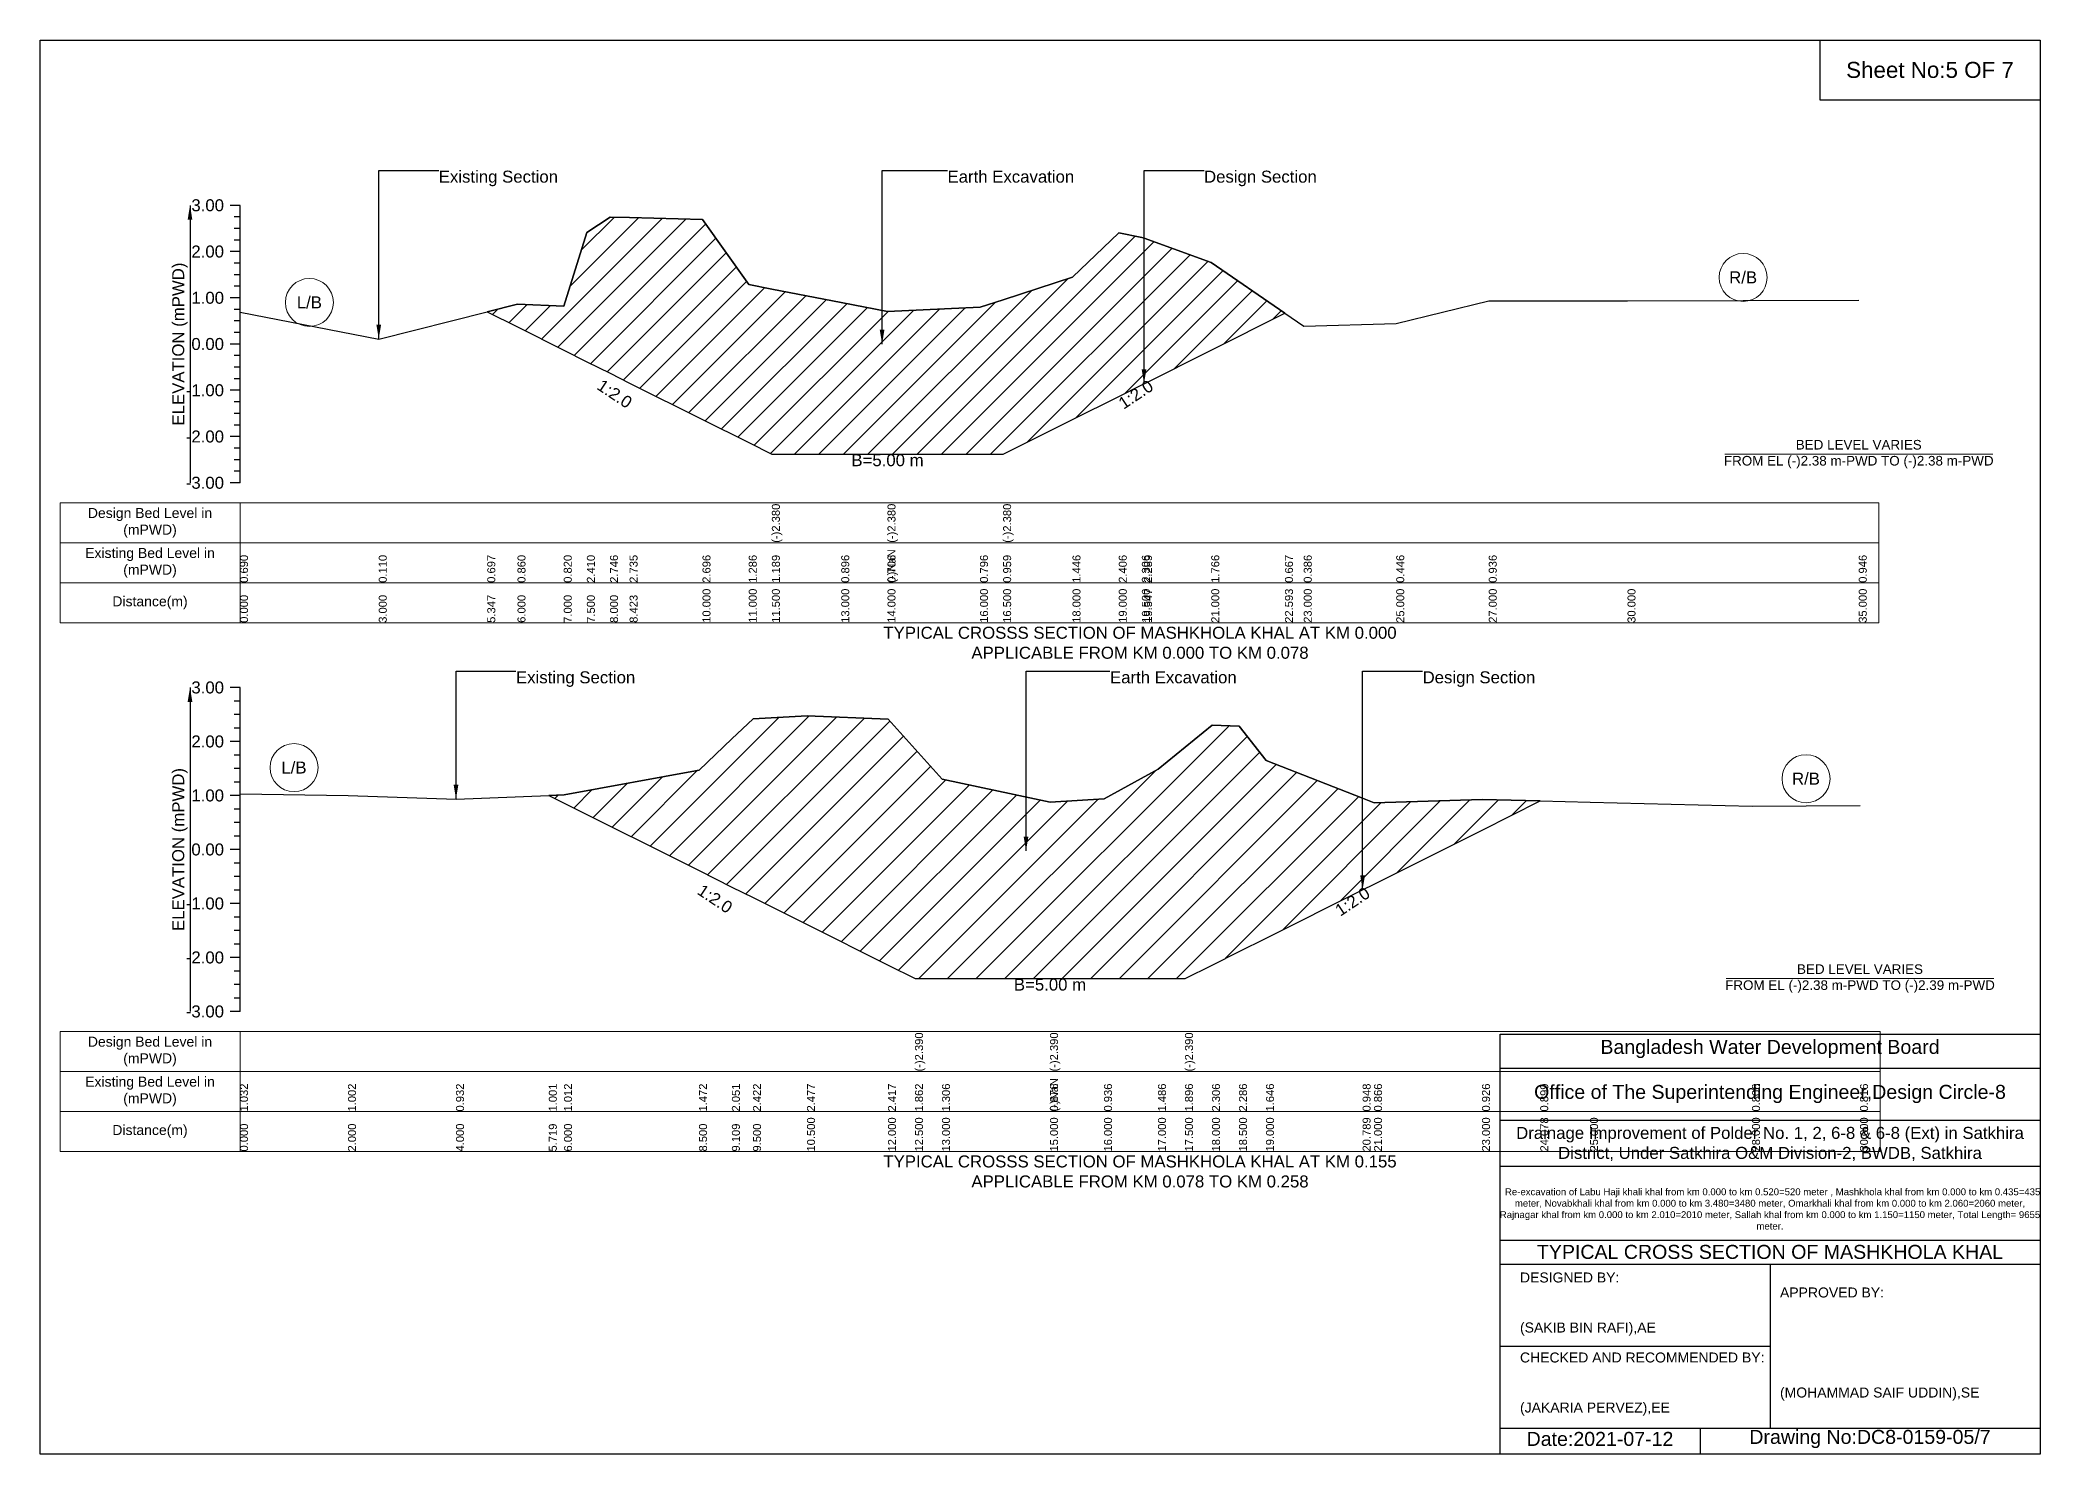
# Model space of a CAD drawing. Header units: inches. Extents: x 91000 to 648000, y -5656 to 141.
# Drawn here: x 220000 to 228000, y -5656 to 0 of the extents above; entities that cross this region are included whole.
import ezdxf

# ---------------------------------------------------------------- set-up
doc = ezdxf.new("R2010")
doc.units = ezdxf.units.IN
doc.header["$LTSCALE"] = 7
doc.header["$MEASUREMENT"] = 0
for name, color, linetype, lineweight in [('Cross section Data Border', 7, 'Continuous', 9), ('Cross Section Labels', 7, 'Continuous', 9), ('Existing_Bed_Level for Xsection', 7, 'Continuous', 25)]:
    doc.layers.add(name, color=color, linetype=linetype, lineweight=lineweight)
doc.styles.get("Standard").update_dxf_attribs({"font": 'arial.ttf'})
doc.dimstyles.get("Standard").update_dxf_attribs({"dimtxt": 0.18, "dimasz": 0.18, "dimexe": 0.18, "dimexo": 0.0625, "dimgap": 0.09, "dimtad": 0, "dimtih": 1, "dimtoh": 1, "dimdec": 4, "dimzin": 0, "dimdsep": 46, "dimtxsty": 'Standard', "dimcen": 0.09, "dimadec": 0, "dimazin": 0, "dimtfac": 1, "dimtdec": 4, "dimtofl": 0, "dimtmove": 0, "dimatfit": 3, "dimfxl": 0, "dimtolj": 1, "dimtzin": 0, "dimarcsym": 0})

msp = doc.modelspace()

# ---------------------------------------------------------------- hatches: boundary and pattern name
at = {"layer": 'Existing_Bed_Level for Xsection'}
h = msp.add_hatch(dxfattribs=at)
h.set_pattern_fill('ANSI31', color=256, scale=555, style=0)
h.paths.add_polyline_path([(221789.1, -1087.5), (221910, -1147.9), (222095, -1240.4), (222187.5, -1286.7), (222280, -1332.9), (222358.3, -1372.1), (222650, -1517.9), (222835, -1610.4), (222927.5, -1656.7), (223205, -1656.7), (223390, -1656.7), (223760, -1656.7), (223852.5, -1656.7), (224130, -1517.9), (224315, -1425.4), (224407.5, -1379.2), (224416.1, -1374.8), (224685, -1240.4), (224979.8, -1093), (224685, -889.6), (224416.1, -792.8), (224407.5, -789.7), (224315, -771.2), (224130, -948.8), (223852.5, -1039), (223760, -1069.1), (223390, -1085.7), (223205, -1050.6), (222927.5, -996.5), (222835, -978.4), (222650, -717.6), (222358.3, -710.3), (222280, -708.3), (222187.5, -770.5), (222095, -1064.7), (221910, -1057.2)])
h = msp.add_hatch(dxfattribs=at)
h.set_pattern_fill('ANSI31', color=256, scale=648, style=0)
h.paths.add_polyline_path([(222035.2, -3021.9), (222096, -3052.3), (222636, -3322.3), (222767.6, -3388.1), (222852, -3430.3), (223068, -3538.3), (223392, -3700.3), (223500, -3754.3), (223608, -3754.3), (224040, -3754.3), (224256, -3754.3), (224472, -3754.3), (224580, -3754.3), (224688, -3700.3), (224796, -3646.3), (224904, -3592.3), (225290.4, -3399.1), (225336, -3376.3), (225768, -3160.3), (226000.9, -3043.9), (225768, -3038.1), (225336, -3051), (225290.4, -3033.3), (224904, -2882.6), (224796, -2744.3), (224688, -2740), (224580, -2828.6), (224472, -2917.1), (224256, -3035.9), (224040, -3048.9), (223608, -2956), (223500, -2836), (223392, -2716), (223068, -2703.1), (222852, -2714.9), (222767.6, -2795.1), (222636, -2920.1), (222096, -3019.5)])

# ---------------------------------------------------------------- linework, layer by layer
for points in [[(220000, 0), (228000, 0), (228000, -5656), (220000, -5656)], [(227120, 0), (228000, 0), (228000, -240), (227120, -240)]]:
    msp.add_lwpolyline(points, close=True)
for points in [[(225840, -5656), (225840, -3976), (228000, -3976)], [(225840, -4112), (228000, -4112)], [(225840, -4320), (228000, -4320)], [(225840, -4504), (228000, -4504)], [(225840, -4800), (228000, -4800)], [(225840, -4896), (228000, -4896)], [(226920, -4896), (226920, -5552)], [(225840, -5224), (226920, -5224)], [(225840, -5552), (228000, -5552)], [(226640, -5552), (226640, -5656)]]:
    msp.add_lwpolyline(points)
at = {"layer": 'Cross section Data Border'}
for points in [[(220080, -1851.3), (227355, -1851.3), (227355, -2331.3), (220080, -2331.3)], [(220080, -3966.1), (227360, -3966.1), (227360, -4446.1), (220080, -4446.1)]]:
    msp.add_lwpolyline(points, close=True, dxfattribs=at)
for points in [[(220800, -1851.3), (220800, -2331.3)], [(220080, -2011.3), (227355, -2011.3)], [(220080, -2171.3), (227355, -2171.3)], [(220800, -3966.1), (220800, -4446.1)], [(220080, -4126.1), (227360, -4126.1)], [(220080, -4286.1), (227360, -4286.1)]]:
    msp.add_lwpolyline(points, dxfattribs=at)
at = {"layer": 'Cross Section Labels'}
for points in [[(226739.2, -1656.7), (227810.8, -1656.7)], [(226744.2, -3754.3), (227815.8, -3754.3)]]:
    msp.add_lwpolyline(points, dxfattribs=at)
for centre in [(226812.5, -949.8), (221077.5, -1049.8), (221016, -2910.4), (227064, -2954.9)]:
    msp.add_circle(centre, 96, dxfattribs=at)
at = {"layer": 'Existing_Bed_Level for Xsection'}
for points in [[(220800, -661.4), (220760, -661.4)], [(220800, -707.6), (220776, -707.6)], [(220800, -1771.3), (220800, -1586.3), (220800, -1401.3), (220800, -1216.3), (220800, -1031.3), (220800, -846.4), (220800, -661.4)], [(220800, -1088.7), (221355, -1196), (221789.1, -1087.5), (221910, -1057.2), (222095, -1064.7), (222187.5, -770.5), (222280, -708.3), (222358.3, -710.3), (222650, -717.6), (222835, -978.4), (222927.5, -996.5), (222927.5, -996.5), (223205, -1050.6), (223390, -1085.7), (223390, -1085.7), (223760, -1069.1), (223852.5, -1039), (223852.5, -1039), (224130, -948.8), (224315, -771.2), (224407.5, -789.7), (224416.1, -792.8), (224685, -889.6), (224979.8, -1093), (225055, -1144.9), (225425, -1133.8), (225795, -1043.2), (226350, -1043.2), (227275, -1041.3)], [(220800, -753.8), (220776, -753.8)], [(220800, -846.4), (220760, -846.4)], [(220800, -800.1), (220776, -800.1)], [(220800, -892.6), (220776, -892.6)], [(220800, -938.9), (220776, -938.9)], [(220800, -1031.3), (220760, -1031.3)], [(220800, -985.1), (220776, -985.1)], [(220800, -1077.6), (220776, -1077.6)], [(220800, -1123.8), (220776, -1123.8)], [(220800, -1170.1), (220776, -1170.1)], [(220800, -1216.3), (220760, -1216.3)], [(220800, -1262.6), (220776, -1262.6)], [(220800, -1308.8), (220776, -1308.8)], [(220800, -1355.1), (220776, -1355.1)], [(220800, -1401.3), (220760, -1401.3)], [(220800, -1447.6), (220776, -1447.6)], [(220800, -1493.8), (220776, -1493.8)], [(220800, -1586.3), (220760, -1586.3)], [(220800, -1540.1), (220776, -1540.1)], [(220800, -1632.6), (220776, -1632.6)], [(220800, -1678.8), (220776, -1678.8)], [(220800, -1725.1), (220776, -1725.1)], [(220800, -1771.3), (220760, -1771.3)], [(220800, -2590.1), (220760, -2590.1)], [(220800, -3886.1), (220800, -3670.1), (220800, -3454.1), (220800, -3238.1), (220800, -3022.1), (220800, -2806.1), (220800, -2590.1)], [(220800, -2644.1), (220776, -2644.1)], [(220800, -2698.1), (220776, -2698.1)], [(220800, -3015.2), (221232, -3021.7), (221664, -3036.8), (222035.2, -3021.9), (222096, -3019.5), (222636, -2920.1), (222767.6, -2795.1), (222852, -2714.9), (223068, -2703.1), (223392, -2716), (223500, -2836), (223500, -2836), (223608, -2956), (224040, -3048.9), (224040, -3048.9), (224256, -3035.9), (224472, -2917.1), (224580, -2828.6), (224580, -2828.6), (224688, -2740), (224796, -2744.3), (224904, -2882.6), (225290.4, -3033.3), (225336, -3051), (225768, -3038.1), (226000.9, -3043.9), (226200, -3048.9), (226848, -3064), (227280, -3061.8)], [(220800, -2752.1), (220776, -2752.1)], [(220800, -2806.1), (220760, -2806.1)], [(220800, -2860.1), (220776, -2860.1)], [(220800, -2914.1), (220776, -2914.1)], [(220800, -3022.1), (220760, -3022.1)], [(220800, -2968.1), (220776, -2968.1)], [(220800, -3076.1), (220776, -3076.1)], [(220800, -3130.1), (220776, -3130.1)], [(220800, -3184.1), (220776, -3184.1)], [(220800, -3238.1), (220760, -3238.1)], [(220800, -3292.1), (220776, -3292.1)], [(220800, -3346.1), (220776, -3346.1)], [(220800, -3400.1), (220776, -3400.1)], [(220800, -3454.1), (220760, -3454.1)], [(220800, -3508.1), (220776, -3508.1)], [(220800, -3562.1), (220776, -3562.1)], [(220800, -3670.1), (220760, -3670.1)], [(220800, -3616.1), (220776, -3616.1)], [(220800, -3724.1), (220776, -3724.1)], [(220800, -3778.1), (220776, -3778.1)], [(220800, -3832.1), (220776, -3832.1)], [(220800, -3886.1), (220760, -3886.1)]]:
    msp.add_lwpolyline(points, dxfattribs=at)
for points in [[(221789.1, -1087.5), (221789.1, -1087.5), (221910, -1147.9), (222095, -1240.4), (222187.5, -1286.7), (222280, -1332.9), (222358.3, -1372.1), (222650, -1517.9), (222835, -1610.4), (222927.5, -1656.7), (222927.5, -1656.7), (223205, -1656.7), (223390, -1656.7), (223390, -1656.7), (223760, -1656.7), (223852.5, -1656.7), (223852.5, -1656.7), (224130, -1517.9), (224315, -1425.4), (224407.5, -1379.2), (224416.1, -1374.8), (224685, -1240.4), (224979.8, -1093), (224685, -889.6), (224416.1, -792.8), (224407.5, -789.7), (224315, -771.2), (224130, -948.8), (223852.5, -1039), (223852.5, -1039), (223760, -1069.1), (223390, -1085.7), (223390, -1085.7), (223205, -1050.6), (222927.5, -996.5), (222927.5, -996.5), (222835, -978.4), (222650, -717.6), (222358.3, -710.3), (222280, -708.3), (222187.5, -770.5), (222095, -1064.7), (221910, -1057.2), (221789.1, -1087.5)], [(222035.2, -3021.9), (222035.2, -3021.9), (222096, -3052.3), (222636, -3322.3), (222767.6, -3388.1), (222852, -3430.3), (223068, -3538.3), (223392, -3700.3), (223500, -3754.3), (223500, -3754.3), (223608, -3754.3), (224040, -3754.3), (224040, -3754.3), (224256, -3754.3), (224472, -3754.3), (224580, -3754.3), (224580, -3754.3), (224688, -3700.3), (224796, -3646.3), (224904, -3592.3), (225290.4, -3399.1), (225336, -3376.3), (225768, -3160.3), (226000.9, -3043.9), (226000.9, -3043.9), (226000.9, -3043.9), (225768, -3038.1), (225336, -3051), (225290.4, -3033.3), (224904, -2882.6), (224796, -2744.3), (224688, -2740), (224580, -2828.6), (224580, -2828.6), (224472, -2917.1), (224256, -3035.9), (224040, -3048.9), (224040, -3048.9), (223608, -2956), (223500, -2836), (223500, -2836), (223392, -2716), (223068, -2703.1), (222852, -2714.9), (222767.6, -2795.1), (222636, -2920.1), (222096, -3019.5), (222035.2, -3021.9)]]:
    msp.add_lwpolyline(points, close=True, dxfattribs=at)

# ---------------------------------------------------------------- texts
at = {"attachment_point": 5}
for s, insert, char_height in [('Sheet No:5 OF 7', (227560, -120), 64), ('Bangladesh Water Development Board', (226920, -4036), 56), ('Office of The Superintending Engineer,Design Circle-8', (226920, -4216), 56)]:
    msp.add_mtext(s, dxfattribs=dict(at, insert=insert, char_height=char_height))
for s, insert, char_height, width, attachment_point in [('Drainage Improvement of Polder No. 1, 2, 6-8 & 6-8 (Ext) in Satkhira District, Under Satkhira O&M Division-2, BWDB, Satkhira', (226920, -4416), 48, 2240, 5), ('  Re-excavation of Labu Haji khali khal from km 0.000 to km 0.520=520 meter , Mashkhola khal from km 0.000 to km 0.435=435 meter, Novabkhali khal from km 0.000 to km 3.480=3480 meter, Omarkhali khal from km 0.000 to km 2.060=2060 meter, Rajnagar khal from km 0.000 to km 2.010=2010 meter, Sallah khal from km 0.000 to km 1.150=1150 meter, Total Length= 9655 meter. ', (226920, -4676), 27.4148, 2160, 5), ('TYPICAL CROSS SECTION OF MASHKHOLA KHAL', (226920, -4848), 56, 2240, 5), ('DESIGNED BY:\\P\\P\\P(SAKIB BIN RAFI),AE', (225920, -5056), 40, 1120, 4), ('APPROVED BY:\\P\\P\\P\\P\\P\\P(MOHAMMAD SAIF UDDIN),SE', (226960, -5216), 40, 1120, 4), ('CHECKED AND RECOMMENDED BY:\\P\\P\\P(JAKARIA PERVEZ),EE', (225920, -5376), 40, 1120, 4), ('Date:2021-07-12', (226240, -5596), 56, 1120, 5), ('Drawing No:DC8-0159-05/7', (227320, -5596), 56, 1760, 5)]:
    msp.add_mtext(s, dxfattribs=dict(insert=insert, char_height=char_height, width=width, attachment_point=attachment_point))
at = {"layer": 'Cross section Data Border', "char_height": 40, "width": 640, "attachment_point": 5}
for s, insert in [('Design Bed Level in (mPWD)', (220440, -1931.3)), ('Existing Bed Level in (mPWD)', (220440, -2091.3)), ('Distance(m)', (220440, -2251.3)), ('Design Bed Level in (mPWD)', (220440, -4046.1)), ('Existing Bed Level in (mPWD)', (220440, -4206.1)), ('Distance(m)', (220440, -4366.1))]:
    msp.add_mtext(s, dxfattribs=dict(at, insert=insert))
at = {"layer": 'Cross Section Labels'}
for s, insert, char_height, attachment_point in [('Existing Section', (221595, -522.6), 48, 1), ('Earth Excavation', (223630, -522.6), 48, 1), ('Design Section', (224656.1, -522.6), 48, 1), ('R/B', (226812.5, -949.8), 48, 5), ('L/B', (221077.5, -1049.8), 48, 5), ('BED LEVEL VARIES \\PFROM EL (-)2.38 m-PWD TO (-)2.38 m-PWD', (227275, -1656.7), 38.4, 5), ('B=5.00 m', (223390, -1656.7), 48, 2), ('TYPICAL CROSSS SECTION OF MASHKHOLA KHAL AT KM 0.000\\PAPPLICABLE FROM KM 0.000 TO KM 0.078', (224400, -2411.3), 48, 5), ('Existing Section', (221904, -2525.3), 48, 1), ('Earth Excavation', (224280, -2525.3), 48, 1), ('Design Section', (225530.4, -2525.3), 48, 1), ('L/B', (221016, -2910.4), 48, 5), ('R/B', (227064, -2954.9), 48, 5), ('B=5.00 m', (224040, -3754.3), 48, 2), ('BED LEVEL VARIES \\PFROM EL (-)2.38 m-PWD TO (-)2.39 m-PWD', (227280, -3754.3), 38.4, 5), ('TYPICAL CROSSS SECTION OF MASHKHOLA KHAL AT KM 0.155\\PAPPLICABLE FROM KM 0.078 TO KM 0.258', (224400, -4526.1), 48, 5)]:
    msp.add_mtext(s, dxfattribs=dict(at, insert=insert, char_height=char_height, attachment_point=attachment_point))
at = {"layer": 'Cross Section Labels', "char_height": 48, "attachment_point": 2}
for insert, rotation in [((222312.1, -1395.2), 326.30993), ((224369.9, -1398), 33.69007), ((222713.6, -3415.1), 326.30993), ((225236.4, -3426.1), 33.69007)]:
    msp.add_mtext('1:2.0', dxfattribs=dict(at, insert=insert, rotation=rotation))
at = {"layer": 'Existing_Bed_Level for Xsection', "char_height": 48, "attachment_point": 6}
for s, insert in [('3.00', (220736, -661.4)), ('2.00', (220736, -846.4)), ('1.00', (220736, -1031.3)), ('0.00', (220736, -1216.3)), ('-1.00', (220736, -1401.3)), ('-2.00', (220736, -1586.3)), ('-3.00', (220736, -1771.3)), ('3.00', (220736, -2590.1)), ('2.00', (220736, -2806.1)), ('1.00', (220736, -3022.1)), ('0.00', (220736, -3238.1)), ('-1.00', (220736, -3454.1)), ('-2.00', (220736, -3670.1)), ('-3.00', (220736, -3886.1))]:
    msp.add_mtext(s, dxfattribs=dict(at, insert=insert))
at = {"layer": 'Existing_Bed_Level for Xsection', "rotation": 90}
for s, insert, char_height, attachment_point in [('ELEVATION (mPWD)', (220560, -1216.3), 48, 5), ('(-)2.380', (222927.5, -2011.3), 32, 1), ('(-)2.380', (223390, -2011.3), 32, 1), ('(-)2.380', (223852.5, -2011.3), 32, 1), ('0.690', (220800, -2171.3), 32, 1), ('0.110', (221355, -2171.3), 32, 1), ('0.697', (221789.1, -2171.3), 32, 1), ('0.860', (221910, -2171.3), 32, 1), ('0.820', (222095, -2171.3), 32, 1), ('2.410', (222187.5, -2171.3), 32, 1), ('2.746', (222280, -2171.3), 32, 1), ('2.735', (222358.3, -2171.3), 32, 1), ('2.696', (222650, -2171.3), 32, 1), ('1.286', (222835, -2171.3), 32, 1), ('1.189', (222927.5, -2171.3), 32, 1), ('1.189', (222927.5, -2171.3), 32, 1), ('1.189', (222927.5, -2171.3), 32, 1), ('0.896', (223205, -2171.3), 32, 1), ('(-)NaN', (223390, -2171.3), 32, 1), ('(-)NaN', (223390, -2171.3), 32, 1), ('0.706', (223390, -2171.3), 32, 1), ('0.706', (223390, -2171.3), 32, 1), ('0.796', (223760, -2171.3), 32, 1), ('0.959', (223852.5, -2171.3), 32, 1), ('0.959', (223852.5, -2171.3), 32, 1), ('1.446', (224130, -2171.3), 32, 1), ('2.406', (224315, -2171.3), 32, 1), ('2.306', (224407.5, -2171.3), 32, 1), ('2.289', (224416.1, -2171.3), 32, 1), ('1.766', (224685, -2171.3), 32, 1), ('0.667', (224979.8, -2171.3), 32, 1), ('0.386', (225055, -2171.3), 32, 1), ('0.446', (225425, -2171.3), 32, 1), ('0.936', (225795, -2171.3), 32, 1), ('0.936', (225795, -2171.3), 32, 1), ('0.946', (227275, -2171.3), 32, 1), ('0.000', (220800, -2331.3), 32, 1), ('3.000', (221355, -2331.3), 32, 1), ('5.347', (221789.1, -2331.3), 32, 1), ('6.000', (221910, -2331.3), 32, 1), ('7.000', (222095, -2331.3), 32, 1), ('7.500', (222187.5, -2331.3), 32, 1), ('8.000', (222280, -2331.3), 32, 1), ('8.423', (222358.3, -2331.3), 32, 1), ('10.000', (222650, -2331.3), 32, 1), ('11.000', (222835, -2331.3), 32, 1), ('11.500', (222927.5, -2331.3), 32, 1), ('11.500', (222927.5, -2331.3), 32, 1), ('11.500', (222927.5, -2331.3), 32, 1), ('13.000', (223205, -2331.3), 32, 1), ('14.000', (223390, -2331.3), 32, 1), ('14.000', (223390, -2331.3), 32, 1), ('14.000', (223390, -2331.3), 32, 1), ('16.000', (223760, -2331.3), 32, 1), ('16.500', (223852.5, -2331.3), 32, 1), ('16.500', (223852.5, -2331.3), 32, 1), ('16.500', (223852.5, -2331.3), 32, 1), ('18.000', (224130, -2331.3), 32, 1), ('19.000', (224315, -2331.3), 32, 1), ('19.500', (224407.5, -2331.3), 32, 1), ('19.547', (224416.1, -2331.3), 32, 1), ('21.000', (224685, -2331.3), 32, 1), ('22.593', (224979.8, -2331.3), 32, 1), ('23.000', (225055, -2331.3), 32, 1), ('25.000', (225425, -2331.3), 32, 1), ('27.000', (225795, -2331.3), 32, 1), ('30.000', (226350, -2331.3), 32, 1), ('35.000', (227275, -2331.3), 32, 1), ('ELEVATION (mPWD)', (220560, -3238.1), 48, 5), ('(-)2.390', (223500, -4126.1), 32, 1), ('(-)2.390', (224040, -4126.1), 32, 1), ('(-)2.390', (224580, -4126.1), 32, 1), ('(-)NaN', (224040, -4286.1), 32, 1), ('1.032', (220800, -4286.1), 32, 1), ('1.002', (221232, -4286.1), 32, 1), ('0.932', (221664, -4286.1), 32, 1), ('1.001', (222035.2, -4286.1), 32, 1), ('1.012', (222096, -4286.1), 32, 1), ('1.472', (222636, -4286.1), 32, 1), ('2.051', (222767.6, -4286.1), 32, 1), ('2.422', (222852, -4286.1), 32, 1), ('2.477', (223068, -4286.1), 32, 1), ('2.417', (223392, -4286.1), 32, 1), ('1.862', (223500, -4286.1), 32, 1), ('1.862', (223500, -4286.1), 32, 1), ('1.862', (223500, -4286.1), 32, 1), ('1.306', (223608, -4286.1), 32, 1), ('0.876', (224040, -4286.1), 32, 1), ('0.876', (224040, -4286.1), 32, 1), ('0.876', (224040, -4286.1), 32, 1), ('0.936', (224256, -4286.1), 32, 1), ('1.486', (224472, -4286.1), 32, 1), ('1.896', (224580, -4286.1), 32, 1), ('1.896', (224580, -4286.1), 32, 1), ('1.896', (224580, -4286.1), 32, 1), ('2.306', (224688, -4286.1), 32, 1), ('2.286', (224796, -4286.1), 32, 1), ('1.646', (224904, -4286.1), 32, 1), ('0.948', (225290.4, -4286.1), 32, 1), ('0.866', (225336, -4286.1), 32, 1), ('0.926', (225768, -4286.1), 32, 1), ('0.899', (226000.9, -4286.1), 32, 1), ('0.806', (226848, -4286.1), 32, 1), ('0.816', (227280, -4286.1), 32, 1), ('10.500', (223068, -4446.1), 32, 1), ('12.000', (223392, -4446.1), 32, 1), ('12.500', (223500, -4446.1), 32, 1), ('12.500', (223500, -4446.1), 32, 1), ('12.500', (223500, -4446.1), 32, 1), ('13.000', (223608, -4446.1), 32, 1), ('15.000', (224040, -4446.1), 32, 1), ('15.000', (224040, -4446.1), 32, 1), ('15.000', (224040, -4446.1), 32, 1), ('16.000', (224256, -4446.1), 32, 1), ('17.000', (224472, -4446.1), 32, 1), ('17.500', (224580, -4446.1), 32, 1), ('17.500', (224580, -4446.1), 32, 1), ('17.500', (224580, -4446.1), 32, 1), ('18.000', (224688, -4446.1), 32, 1), ('18.500', (224796, -4446.1), 32, 1), ('19.000', (224904, -4446.1), 32, 1), ('20.789', (225290.4, -4446.1), 32, 1), ('21.000', (225336, -4446.1), 32, 1), ('23.000', (225768, -4446.1), 32, 1), ('24.078', (226000.9, -4446.1), 32, 1), ('25.000', (226200, -4446.1), 32, 1), ('28.000', (226848, -4446.1), 32, 1), ('30.000', (227280, -4446.1), 32, 1), ('0.000', (220800, -4446.1), 32, 1), ('2.000', (221232, -4446.1), 32, 1), ('4.000', (221664, -4446.1), 32, 1), ('5.719', (222035.2, -4446.1), 32, 1), ('6.000', (222096, -4446.1), 32, 1), ('8.500', (222636, -4446.1), 32, 1), ('9.109', (222767.6, -4446.1), 32, 1), ('9.500', (222852, -4446.1), 32, 1)]:
    msp.add_mtext(s, dxfattribs=dict(at, insert=insert, char_height=char_height, attachment_point=attachment_point))

# ---------------------------------------------------------------- leaders
at = {"layer": 'Cross Section Labels', "annotation_type": 0, "has_hookline": 1, "hookline_direction": 0}
for points, text_width in [([(221355, -1196), (221355, -522.6), (221594.9, -522.6)], 467.2), ([(223368.4, -1216), (223368.4, -522.6), (223629.9, -522.6)], 497), ([(224416.1, -1374.8), (224416.1, -522.6), (224656, -522.6)], 441.2), ([(221664, -3036.8), (221664, -2525.3), (221903.9, -2525.3)], 467.2), ([(223944.1, -3243.9), (223944.1, -2525.3), (224279.9, -2525.3)], 497), ([(225290.4, -3399.1), (225290.4, -2525.3), (225530.3, -2525.3)], 441.2)]:
    msp.add_leader(points, dimstyle='Standard', override={"dimasz": 57.6}, dxfattribs=dict(at, text_width=text_width))
at = {"layer": 'Existing_Bed_Level for Xsection'}
for points in [[(220600, -661.4), (220600, -1771.3)], [(220600, -2590.1), (220600, -3886.1)]]:
    msp.add_leader(points, dimstyle='Standard', override={"dimasz": 57.6}, dxfattribs=at)

doc.saveas('drawing.dxf')
